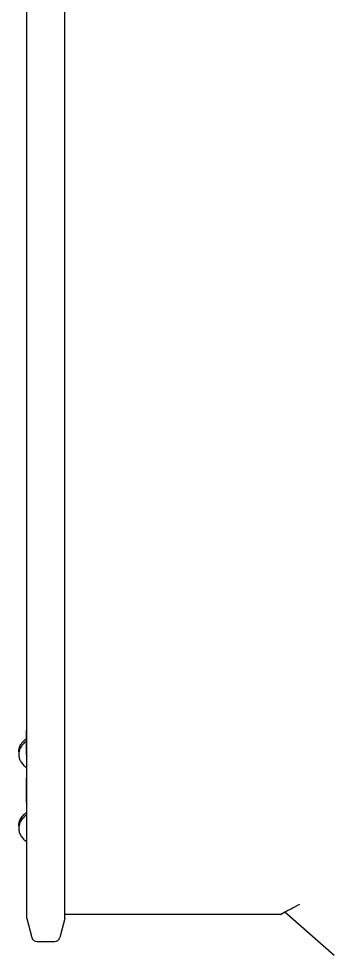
# Model space of a CAD drawing. Header units: millimetres. Extents: x 6781 to 13993, y -7973 to 4183.
# Drawn here: x 11351.3 to 11502.6, y -5189.1 to -4739.6 of the extents above; entities that cross this region are included whole.
import ezdxf

# ---------------------------------------------------------------- set-up
doc = ezdxf.new("R2010")
doc.units = ezdxf.units.MM
doc.header["$LTSCALE"] = 307.34
doc.layers.get('0').update_dxf_attribs({"linetype": 'CONTINUOUS'})

msp = doc.modelspace()

# ---------------------------------------------------------------- linework, layer by layer
at = {"color": 0, "linetype": 'Continuous'}
for p, q in [((11355.22169, -5171.44853), (11355.22169, -4699.46504)), ((11373.32429, -5171.44853), (11373.32429, -4699.46504)), ((11354.76689, -5081.18756), (11355.22169, -5081.09199)), ((11354.76689, -5081.18756), (11354.76689, -5092.6062)), ((11351.27299, -5091.48009), (11351.27299, -5092.69332)), ((11355.22169, -5092.51063), (11354.76689, -5092.6062)), ((11354.76689, -5092.6062), (11355.22169, -5093.66814)), ((11354.76689, -5104.02485), (11355.22169, -5103.92927)), ((11354.76689, -5104.02485), (11354.76689, -5115.44349)), ((11355.22169, -5115.34791), (11354.76689, -5115.44349)), ((11354.76689, -5115.44349), (11355.22169, -5116.50543)), ((11351.27299, -5126.9492), (11351.27299, -5128.16243)), ((11476.77303, -5169.45676), (11478.51431, -5168.53183)), ((11478.20949, -5168.69319), (11478.67328, -5168.45058)), ((11478.51431, -5168.53183), (11478.53543, -5168.52066)), ((11478.97837, -5168.29098), (11502.62681, -5189.10123)), ((11480.69566, -5167.38517), (11480.72807, -5167.36825)), ((11481.02058, -5167.22268), (11481.05006, -5167.20726)), ((11355.22169, -5171.44853), (11357.53099, -5180.59337)), ((11373.32429, -5171.44853), (11371.01499, -5180.59337)), ((11385.00218, -5169.45676), (11373.32429, -5169.45676)), ((11476.77303, -5169.45676), (11460.00218, -5169.45676)), ((11360.05185, -5182.55679), (11368.49412, -5182.55679))]:
    msp.add_line(p, q, dxfattribs=at)
msp.add_line((11460.00218, -5169.45676), (11384.34134, -5169.45676))
for centre, start, end in [((11360.05185, -5179.95679), 194.1723377, 270), ((11368.49412, -5179.95679), 270, 345.8276623)]:
    msp.add_arc(centre, 2.6, start, end, dxfattribs=at)
for points, knots in [([(11352.01542, -5088.44668), (11352.32058, -5087.84161), (11353.12708, -5086.66893), (11354.1751, -5085.71372), (11354.75762, -5085.27539)], [0, 0, 0, 0, 0.481747586, 1, 1, 1, 1]), ([(11354.76673, -5086.48177), (11354.18216, -5086.92075), (11353.13049, -5087.87766), (11352.32137, -5089.05327), (11352.01542, -5089.65991)], [0, 0, 0, 0, 0.518298333, 1, 1, 1, 1]), ([(11351.273, -5092.69317), (11351.27298, -5093.30152), (11351.45476, -5094.54847), (11352.24892, -5096.31301), (11353.51937, -5097.91769), (11354.60742, -5098.81092), (11355.20535, -5099.21863)], [0, 0, 0, 0, 0.230658174, 0.470283175, 0.725607544, 1, 1, 1, 1]), ([(11351.273, -5091.47994), (11351.27302, -5090.96326), (11351.40241, -5089.91136), (11351.77609, -5088.92122), (11352.01542, -5088.44668)], [0, 0, 0, 0, 0.492940178, 1, 1, 1, 1]), ([(11352.01542, -5089.65991), (11351.77609, -5090.13445), (11351.40241, -5091.12459), (11351.27302, -5092.17649), (11351.273, -5092.69317)], [0, 0, 0, 0, 0.50705982, 1, 1, 1, 1]), ([(11351.273, -5126.94905), (11351.27302, -5126.43237), (11351.40242, -5125.38047), (11351.77611, -5124.39034), (11352.01544, -5123.91579)], [0, 0, 0, 0, 0.492939991, 1, 1, 1, 1]), ([(11352.01544, -5123.91579), (11352.35829, -5123.23601), (11353.29318, -5121.92405), (11354.51952, -5120.89179), (11355.20228, -5120.42594)], [0, 0, 0, 0, 0.479470995, 1, 1, 1, 1]), ([(11355.20243, -5121.63907), (11354.51963, -5122.10491), (11353.29324, -5123.13722), (11352.3583, -5124.44921), (11352.01544, -5125.12903)], [0, 0, 0, 0, 0.520527232, 1, 1, 1, 1]), ([(11351.273, -5128.16228), (11351.27298, -5128.77064), (11351.45475, -5130.0176), (11352.24891, -5131.78215), (11353.51936, -5133.38684), (11354.60742, -5134.28007), (11355.20535, -5134.68779)], [0, 0, 0, 0, 0.230658189, 0.470283115, 0.725607454, 1, 1, 1, 1]), ([(11352.01544, -5125.12903), (11351.77611, -5125.60357), (11351.40242, -5126.5937), (11351.27302, -5127.6456), (11351.273, -5128.16228)], [0, 0, 0, 0, 0.507060007, 1, 1, 1, 1]), ([(11480.72807, -5167.36825), (11481.11174, -5167.16796), (11482.92037, -5166.22719), (11484.73523, -5165.29839), (11486.16893, -5164.57499)], [0, 0, 0, 0, 0.212297378, 1, 1, 1, 1]), ([(11478.53543, -5168.52066), (11478.6893, -5168.43927), (11479.40857, -5168.05925), (11480.12886, -5167.68113), (11480.69566, -5167.38517)], [0, 0, 0, 0, 0.213982865, 1, 1, 1, 1])]:
    msp.add_open_spline(points, degree=3, knots=knots, dxfattribs=at)

doc.saveas('drawing.dxf')
